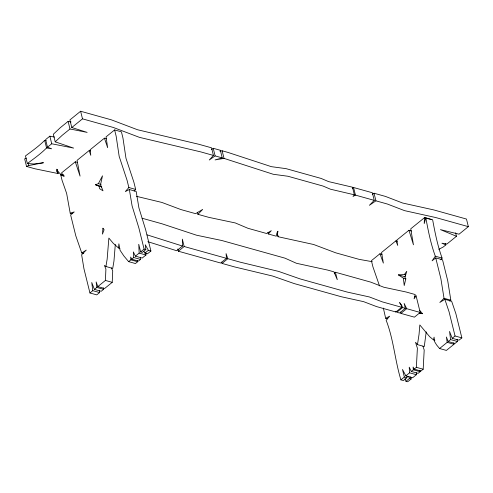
<?xml version="1.0" encoding="UTF-8"?>
<svg xmlns="http://www.w3.org/2000/svg" width="493" height="493" viewBox="0 0 493 493"><rect width="100%" height="100%" fill="white"/><g stroke="black" fill="none" stroke-linecap="round" stroke-linejoin="round"><path stroke-width="0.74" d="M431.295 219.588L424.485 217.684L424.22 223.551L425.816 217.832L432.62 219.736C435.048 232.751 437.562 245.619 442.116 258.098L440.908 259.842M64.108 175.773L60.707 174.818L62.05 180.265L66.641 193.429L70.197 213.186L74.264 211.922L70.616 214.874L75.799 235.808L81.746 252.989L86.257 250.099L81.635 254.752L83.946 268.734L89.942 292.971L92.795 290.667L91.741 282.477L94.391 289.373L96.801 287.419L96.153 281.928L97.817 286.599L105.416 280.437L105.909 269.012L104.387 265.413L105.915 266.503L112.724 268.408L113.957 261.068L115.307 244.497M97.817 286.599L104.627 288.497L112.225 282.341L112.718 270.91L111.449 267.915M119.898 248.38L118.536 247.997L118.881 243.788L120.046 250.241L123.848 255.935L128.63 261.635L135.439 263.539L137.664 261.734L137.565 260.329M407.107 376.258L406.898 377.755L404.365 377.046L402.485 369.442L405.838 375.851L409.597 372.807L409.221 367.168L411.279 371.445L413.325 369.787L413.116 366.983L414.145 369.121L416.369 367.322L417.386 348.15L415.507 342.278L417.466 344.619L424.276 346.524L426.217 331.881M414.145 369.121L420.954 371.026L423.179 369.226L424.196 350.055L422.939 346.141M417.466 344.619L419.056 334.285L419.82 324.955L429.656 336.688L433.507 339.905L434.869 340.287M105.915 266.503L107.147 259.164L108.867 238.076L113.217 243.265L118.536 247.997M433.507 339.905L434.074 337.113L434.543 341.569L436.619 344.983L439.577 348.52L446.387 350.418L453.991 344.262L453.788 342.925M98.39 183.649L102.501 175.798L100.535 184.709L103.006 190.809L99.641 188.72L99.019 186.188L95.414 184.752L98.39 183.649L101.114 184.413M400.261 312.087L400.901 313.394L414.403 317.165L420.209 312.463L416.092 295.837L414.077 298.844L415.198 294.543L406.115 292.004L383.85 287.246L370.773 282.132L335.431 272.253L334.266 273.196M425.816 217.832C428.238 230.847 430.753 243.715 435.307 256.2L432.078 260.84L435.726 257.888L442.535 259.793L447.718 280.72L450.836 300.188L449.789 301.229M404.352 274.57L406.793 271.292L404.981 277.103L405.61 279.642L404.229 285.57L403.36 278.169L398.381 274.891L404.352 274.57L405.714 274.952M219.903 151.166L222.14 150.784L227.969 152.417L271.353 166.665L286.076 168.649L321.171 178.454L328.566 181.597L352.477 187.204L354.362 194.809L352.994 196.467L355.441 195.111L374.242 200.368L369.405 205.298L375.919 200.83L387.338 204.022L404.55 210.64L435.652 217.524L468.35 226.657L466.47 219.052L433.772 209.919L402.67 203.036L385.452 196.417L374.033 193.225L372.258 194.445M60.707 174.818L64.127 176.482L61.526 172.926L75.281 161.79L80.057 176.112L77.056 160.348L89.196 150.519L90.78 155.301L90.12 149.767L104.436 138.169L107.64 147.666L106.057 136.857L114.61 129.93L116.145 136.13L119.17 156.367L127.071 180.29L128.864 187.525L125.314 191.574L129.357 189.515L136.167 191.42L138.915 207.873L145.651 229.756L150.907 251.005L147.444 253.815L144.905 253.106L143.87 251.264M134.151 191.161L135.674 189.429L133.88 182.194L125.98 158.271L122.954 138.028L121.42 131.828L114.61 129.93M54.372 137.066L49.842 136.173L45.609 139.599L47.488 147.21L51.722 143.777L73.611 148.097L55.222 141.842L62.217 135.279L69.988 128.981L87.132 132.389L71.793 127.521L69.907 119.916L80.612 111.239L111.406 119.848L137.547 129.751L198.882 144.289L211.552 147.826L213.438 155.437L209.272 160.009L215.114 155.905L222.232 157.889L220.353 150.285L213.235 148.294L211.479 149.527M372.301 261.703L359.046 259.336L335.776 252.835L313.616 244.491L278.126 236.726L277.436 234.428L277.923 231.192L276.98 232.881L276.24 236.196L268.297 233.978L271.31 230.675L266.571 233.497L247.979 228.302L235.303 222.947L208.742 217.339L197.909 214.313L197.391 212.236M197.909 214.313L202.703 209.396L195.616 213.672L180.913 209.562L161.889 202.444L136.518 196.331M435.726 257.888L440.908 278.816L444.027 298.29L439.83 302.449L444.828 299.313L451.637 301.217L455.865 313.647L461.861 337.884L459.014 340.195L452.204 338.29L449.53 331.419L450.608 339.585L448.199 341.538L446.368 337.002L447.182 342.358L439.577 348.52M46.126 140.585L44.684 140.345C38.824 146.267 32.131 150.987 25.463 155.917L27.349 163.522L33.518 163.984L43.47 162.739L28.779 165.556L26.53 166.431L24.65 158.82L26.332 158.167M71.091 121.968L68.108 121.377L60.331 127.669L53.343 134.238L55.222 141.842M27.349 163.522C34.017 158.592 40.703 153.871 46.57 147.955L51.611 148.794L47.488 147.21M71.793 127.521L82.497 118.85L113.291 127.453L139.433 137.356L200.762 151.893L213.438 155.437M128.63 261.635L130.855 259.836L137.664 261.734M130.855 259.836L130.657 257.019L131.674 259.17L133.72 257.512L140.53 259.417L140.382 257.303M133.72 257.512L133.332 251.886L135.396 256.15L139.155 253.106L138.749 244.306L140.634 251.911L142.372 252.398L145.842 249.587L145.269 244.762L148.375 250.296L150.907 251.005M140.634 251.911L144.104 249.101L145.842 249.587M144.905 253.106L148.375 250.296M99.315 290.334L99.604 292.565L96.751 294.876L89.942 292.971M103.45 287.949L103.61 289.323L101.194 291.277L94.391 289.373M140.53 259.417L138.484 261.068L131.674 259.17M145.866 252.81L145.965 255.01L142.206 258.055L135.396 256.15M420.209 312.463L406.707 308.692L404.149 303.472L405.345 308.31L402.633 307.552L401.493 304.939L399.576 302.573L401.068 305.05A4.086 2.354 51 0 1 401.69 307.287L382.334 301.882L369.399 296.959L347.084 292.035L300.083 278.902L278.551 271.384L240.393 262.221L227.828 258.714L226.077 253.581L226.484 258.338L184.166 246.512L182.342 239.142L182.478 246.044L176.679 250.74L147.845 241.681M177.813 249.002L178.361 251.214L184.166 246.512M226.484 258.338L220.679 263.034L178.361 251.214M221.585 262.128L222.023 263.41L227.828 258.714M381.995 254.326L379.955 253.753L371.402 260.68L372.936 266.879L379.524 285.922M397.253 241.225L395.891 240.843L381.576 252.441L383.357 263.089L379.955 253.753M411.68 231.02L408.956 230.262L396.822 240.091L397.734 245.415L395.891 240.843M424.485 217.684L410.731 228.82L413.454 244.805L408.956 230.262M445.506 243.505L445.845 244.885L443.269 246.975L438.795 249.341M455.606 232.832L456.463 236.289L446.904 244.035L441.888 243.197L445.845 244.885M468.35 226.657L459.057 234.187L440.465 229.633L456.463 236.289M222.023 263.41L234.594 266.923L272.752 276.08L294.278 283.598L341.285 296.737L363.6 301.654L376.535 306.584L395.885 311.989L401.69 307.287M414.354 297.248L416.092 295.837M402.633 307.552L396.828 312.254L399.546 313.012L405.345 308.31M400.901 313.394L406.707 308.692M383.357 308.088L385.655 318.275L389.692 316.186L386.148 320.271C393.642 339.43 394.905 360.217 400.895 379.856L404.365 377.046M452.204 338.29L455.051 335.986L461.861 337.884M406.898 377.755L403.434 380.565L400.895 379.856M405.012 378.673L405.967 381.274L409.436 378.464L411.174 378.951L410.663 376.874M411.174 378.951L407.705 381.761L405.967 381.274M416.265 372.597L416.406 374.711L412.647 377.755L405.838 375.851M420.03 370.292L420.128 371.691L418.089 373.349L411.279 371.445M457.122 339.258L457.418 341.489L455.008 343.442L448.199 341.538M352.335 188.184L353.555 187.506L372.363 192.757L374.242 200.368M222.232 157.889L215.077 159.917L224.019 158.389L273.239 174.275L287.955 176.254L323.057 186.064L330.446 189.201L354.362 194.809M57.151 169.419L58.174 173.567L34.929 168.779L26.53 166.431M63.283 174.621L60.306 174.004L58.045 171.441L56.831 169.173L56.344 170.843L58.174 173.567M104.436 138.169L106.482 138.736M89.196 150.519L90.558 150.895M435.307 256.2L442.116 258.098M75.281 161.79L77.321 162.357M128.864 187.525L135.674 189.429M95.414 184.752L101.54 186.465M99.019 186.188L101.743 186.946M398.381 274.891L405.191 276.789M403.36 278.169L406.084 278.927M444.027 298.29L450.836 300.188M142.101 218.239L162.074 223.816L196.541 235.21L221.77 240.498L284.997 258.166L296.422 263.274L327.635 270.078L333.946 271.84L337.267 279.679L335.431 272.253M70.197 213.186L72.243 213.759M182.478 246.044L147.062 234.841M422.279 313.758L419.555 312.993L422.483 313.665L419.703 310.411M385.655 318.275L387.701 318.848M450.608 339.585L457.418 341.489M139.155 253.106L145.965 255.01M447.182 342.358L453.991 344.262M81.746 252.989L83.785 253.556M105.416 280.437L112.225 282.341M416.369 367.322L423.179 369.226M413.325 369.787L420.128 371.691M409.597 372.807L416.406 374.711M96.801 287.419L103.61 289.323M92.795 290.667L99.604 292.565M408.715 376.51L409.436 378.464M444.828 299.313L449.055 311.749L455.051 335.986M374.033 193.225L375.919 200.83M353.555 187.506L355.441 195.111M277.269 233.269L278.126 236.726M267.952 232.597L268.297 233.978M222.14 150.784L224.019 158.389M213.235 148.294L215.114 155.905M129.357 189.515L132.106 205.969L138.841 227.852L144.104 249.101M80.612 111.239L82.497 118.85M68.108 121.377L69.988 128.981M49.842 136.173L51.722 143.777M44.684 140.345L46.57 147.955M28.267 163.479L28.779 165.556M395.83 311.293A4.086 2.354 51 0 1 395.885 311.989M102.945 228.228L102.433 234.157L104.109 229.75L102.945 228.228"/></g></svg>
